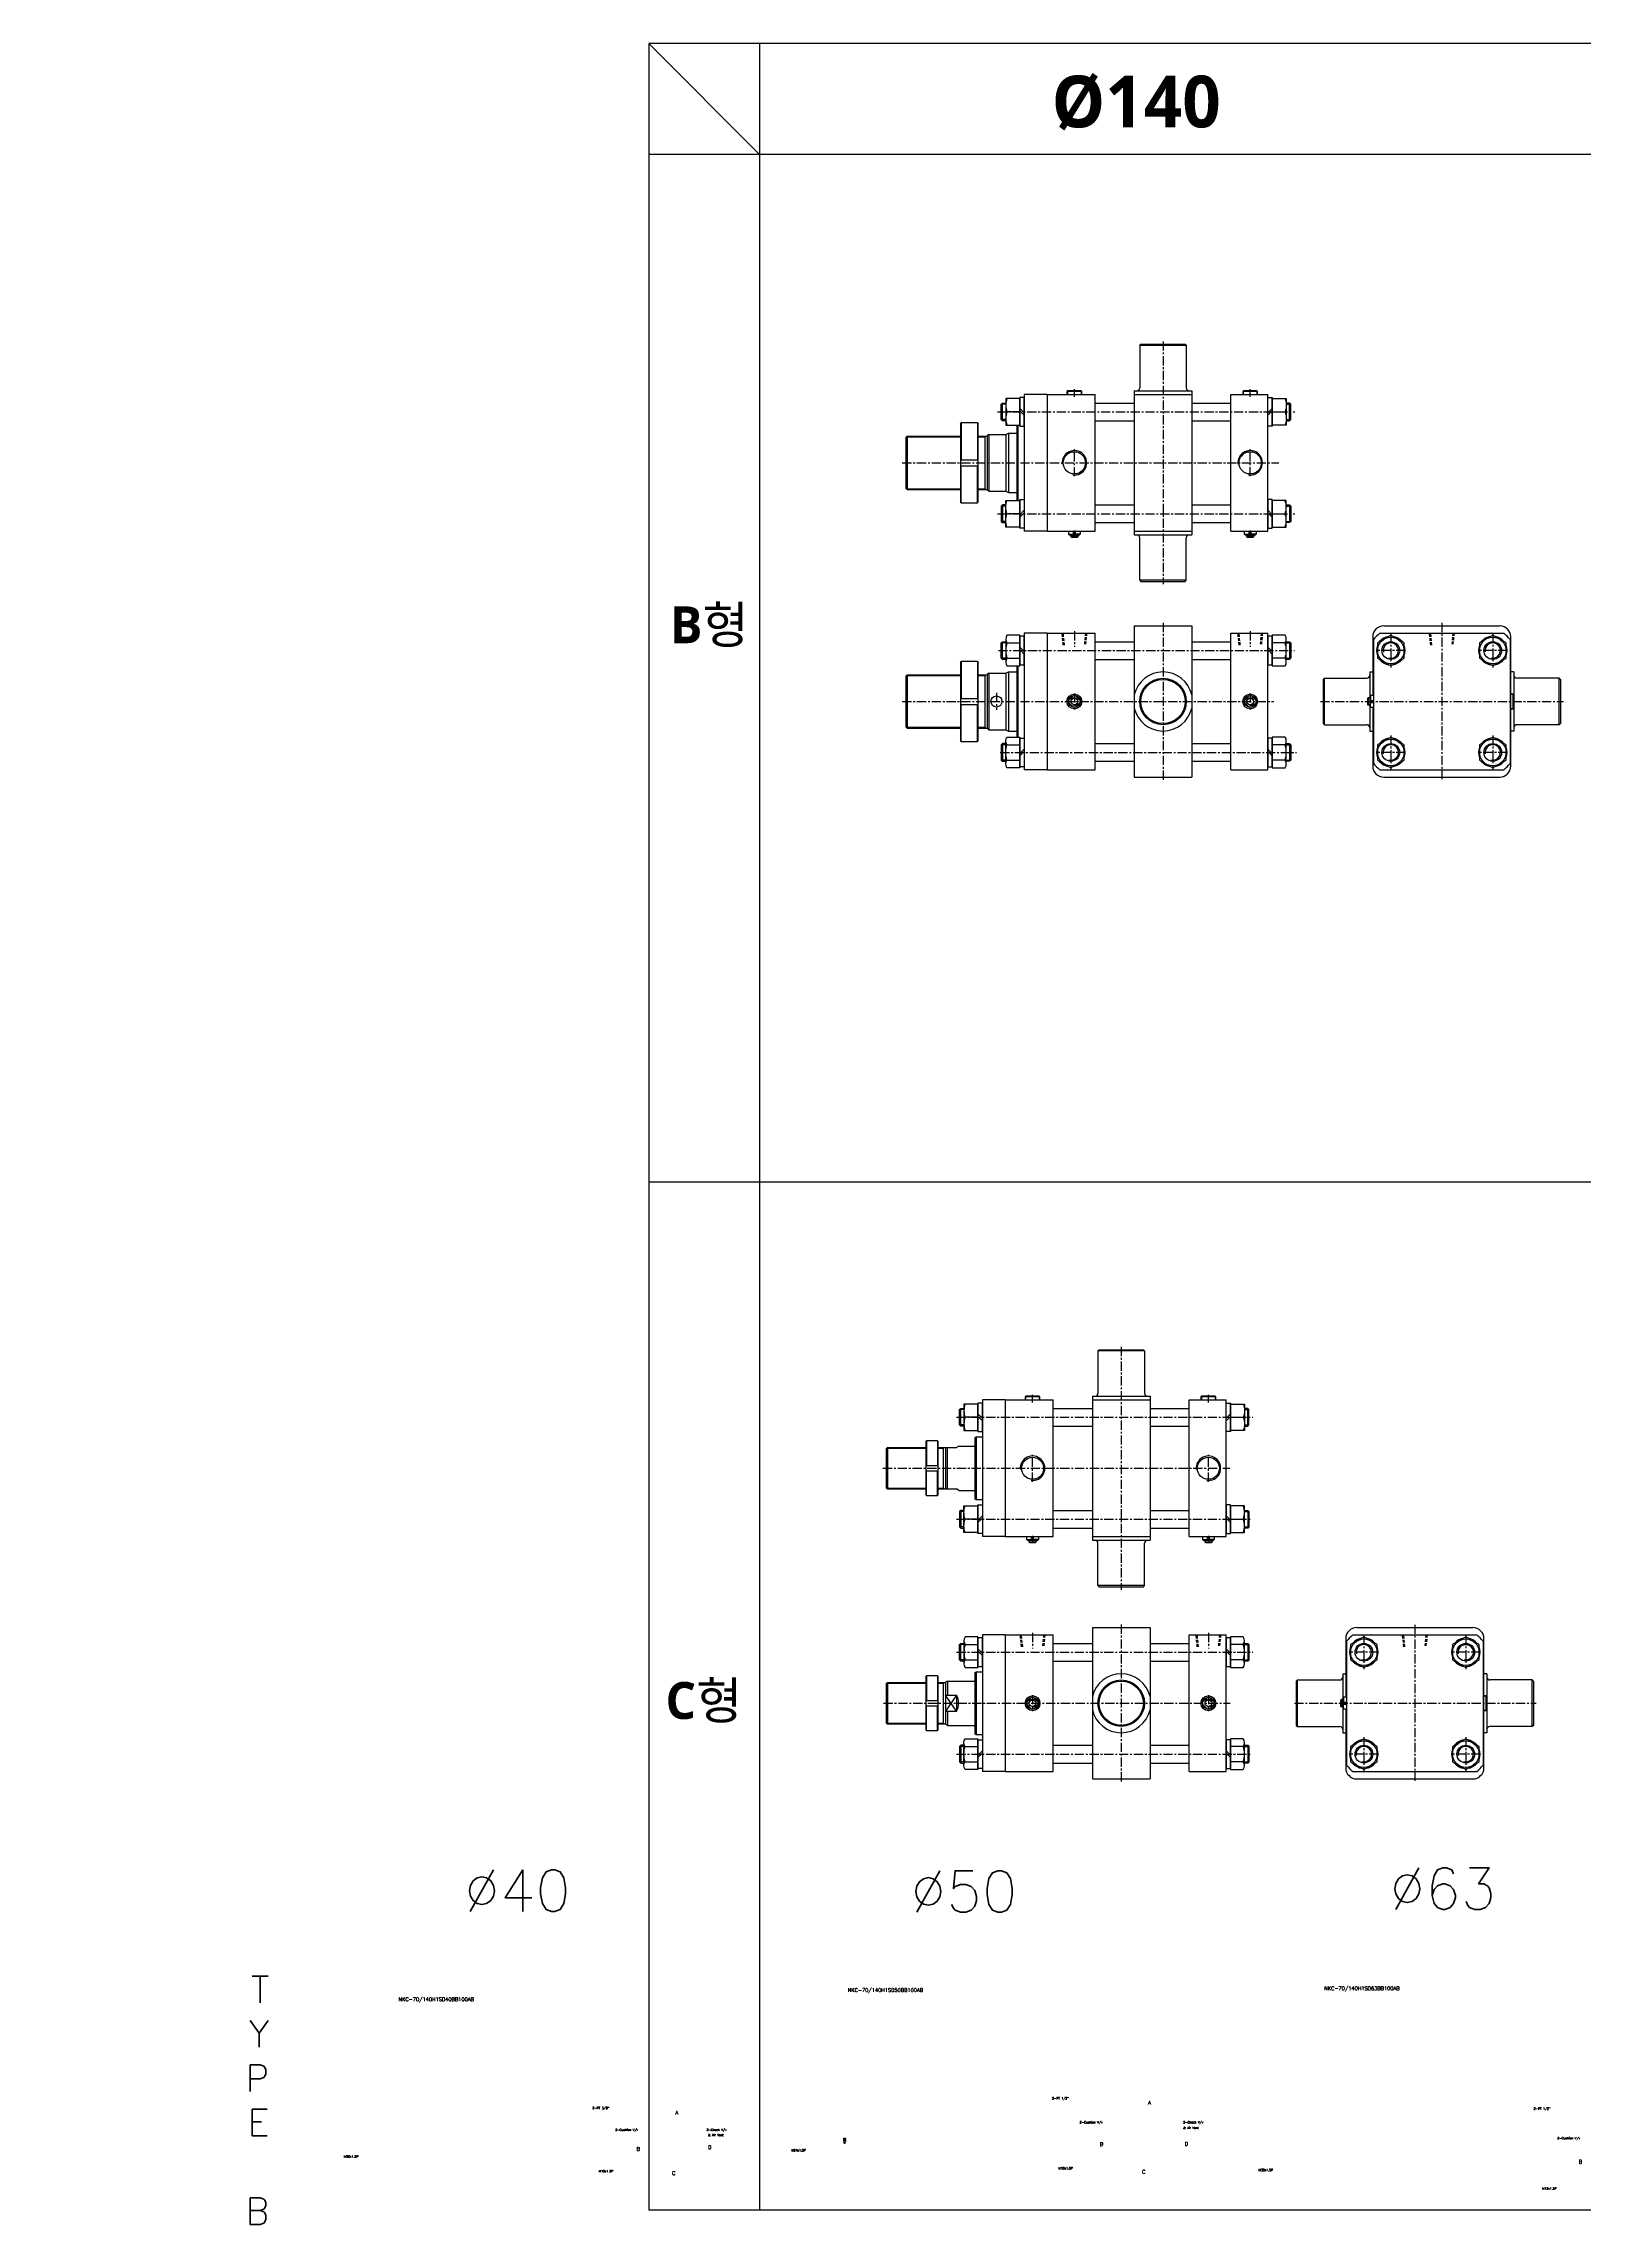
# Model space of a CAD drawing. Extents: x -819 to 29893, y -8942 to 9886.
# Drawn here: x -819 to 1267, y -19 to 2934 of the extents above; entities that cross this region are included whole.
import ezdxf

# ---------------------------------------------------------------- set-up
doc = ezdxf.new("R2010")
doc.units = 0
doc.header["$LTSCALE"] = 10
doc.header["$MEASUREMENT"] = 0
for name, pattern in [('CENTER', [2, 1.25, -0.25, 0.25, -0.25]), ('CENTERX2', [4, 2.5, -0.5, 0.5, -0.5]), ('HIDDEN', [0.375, 0.25, -0.125])]:
    doc.linetypes.add(name, pattern=pattern)
doc.layers.get('0').update_dxf_attribs({"linetype": 'CONTINUOUS'})
doc.layers.get('DEFPOINTS').update_dxf_attribs({"linetype": 'CONTINUOUS'})
for name, color, linetype in [('CEN', 1, 'CENTERX2'), ('CENTER', 1, 'CENTER'), ('ML', 7, 'CONTINUOUS'), ('THIN', 3, 'CONTINUOUS')]:
    doc.layers.add(name, color=color, linetype=linetype)
doc.styles.add('GHS', font='romans', dxfattribs={"bigfont": 'ghs'})
doc.styles.add('문자', font='romans.shx')

msp = doc.modelspace()

# ---------------------------------------------------------------- linework, layer by layer
for p, q in [((8634.1, 2934), (0, 2934)), ((0, 2934), (0, 0)), ((150, 2784), (0, 2934)), ((150, 2934), (150, 0)), ((8634.1, 2784), (0, 2784)), ((8634.1, 1392), (0, 1392)), ((8634.1, 0), (0, 0))]:
    msp.add_line(p, q)
at = {"layer": 'CEN', "color": 1, "linetype": 'CENTER'}
for p, q in [((696.1, 2530.8), (696.1, 2201.8)), ((696.1, 2149.6), (696.1, 1936.6)), ((470.6, 2054.6), (470.6, 2031.6)), ((639.5, 1169.2), (639.5, 840.2)), ((639.5, 793), (639.5, 580))]:
    msp.add_line(p, q, dxfattribs=at)
at = {"layer": 'CENTER'}
for p, q in [((1004.5, 2135), (1004.5, 2089.1)), ((1142.5, 2135), (1142.5, 2089.1)), ((1024.4, 2112.1), (984.6, 2112.1)), ((1162.4, 2112.1), (1122.6, 2112.1)), ((1004.5, 1997), (1004.5, 1951.1)), ((1142.5, 1997), (1142.5, 1951.1)), ((1024.4, 1974.1), (984.6, 1974.1)), ((1162.4, 1974.1), (1122.6, 1974.1)), ((968, 778.5), (968, 732.6)), ((1106, 778.5), (1106, 732.6)), ((987.9, 755.5), (948.1, 755.5)), ((1125.9, 755.5), (1086.1, 755.5)), ((968, 640.5), (968, 594.6)), ((1106, 640.5), (1106, 594.6)), ((987.9, 617.5), (948.1, 617.5)), ((1125.9, 617.5), (1086.1, 617.5))]:
    msp.add_line(p, q, dxfattribs=at)
at = {"layer": 'DEFPOINTS', "color": 0, "linetype": 'ByBlock'}
for p in [(498.1, 2003.1), (976, 2003.1), (1171, 2003.1), (939.5, 646.5), (1134.5, 646.5)]:
    msp.add_point(p, dxfattribs=at)
at = {"layer": 'ML'}
for p, q in [((664.6, 2525.3), (666.1, 2526.8)), ((727.6, 2525.3), (664.6, 2525.3)), ((664.6, 2525.3), (664.6, 2467.8)), ((666.1, 2526.8), (726.1, 2526.8)), ((726.1, 2526.8), (727.6, 2525.3)), ((727.6, 2525.3), (727.6, 2467.8)), ((508.1, 2458.8), (508.1, 2273.8)), ((539.1, 2458.8), (508.1, 2458.8)), ((539.1, 2458.8), (539.1, 2273.8)), ((539.1, 2458.8), (604.1, 2458.8)), ((567.1, 2463.8), (566.1, 2462.8)), ((586.1, 2462.8), (566.1, 2462.8)), ((566.1, 2462.8), (566.1, 2458.8)), ((585.1, 2463.8), (567.1, 2463.8)), ((585.1, 2463.8), (586.1, 2462.8)), ((586.1, 2458.8), (586.1, 2462.8)), ((604.1, 2273.8), (604.1, 2458.8)), ((657.1, 2463.8), (657.1, 2268.8)), ((657.1, 2463.8), (735.1, 2463.8)), ((657.1, 2458.8), (735.1, 2458.8)), ((735.1, 2463.8), (735.1, 2268.8)), ((788.1, 2273.8), (788.1, 2458.8)), ((788.1, 2458.8), (838.1, 2458.8)), ((805.1, 2463.8), (804.1, 2462.8)), ((824.1, 2462.8), (804.1, 2462.8)), ((804.1, 2462.8), (804.1, 2458.8)), ((823.1, 2463.8), (805.1, 2463.8)), ((823.1, 2463.8), (824.1, 2462.8)), ((824.1, 2458.8), (824.1, 2462.8)), ((838.1, 2273.8), (838.1, 2458.8)), ((478.8, 2423.3), (478.8, 2447.3)), ((483.2, 2450.9), (483.2, 2419.7)), ((502.2, 2435.3), (484.8, 2435.3)), ((502.2, 2440), (508.1, 2434.1)), ((502.2, 2436.6), (508.1, 2430.7)), ((844, 2440), (838.1, 2434.1)), ((844, 2436.6), (838.1, 2430.7)), ((844, 2435.3), (861.4, 2435.3)), ((863, 2450.9), (863, 2419.7)), ((867.3, 2423.3), (867.3, 2447.3)), ((348.1, 2400.8), (349.6, 2402.3)), ((348.1, 2400.8), (348.1, 2331.8)), ((349.6, 2402.3), (349.6, 2330.3)), ((349.6, 2402.3), (421.8, 2402.3)), ((421.8, 2419.3), (422.8, 2420.3)), ((421.8, 2419.3), (421.8, 2313.3)), ((444.8, 2420.3), (422.8, 2420.3)), ((422.8, 2420.3), (422.8, 2370.3)), ((444.8, 2420.3), (444.8, 2370.3)), ((444.8, 2420.3), (445.8, 2419.3)), ((445.8, 2313.3), (445.8, 2419.3)), ((445.8, 2402.3), (458.1, 2402.3)), ((455.1, 2402.3), (455.1, 2330.3)), ((460.1, 2404.8), (458.1, 2402.8)), ((458.1, 2402.8), (458.1, 2329.8)), ((460.1, 2404.8), (483.1, 2404.8)), ((460.1, 2404.8), (460.1, 2327.8)), ((483.1, 2404.8), (487.1, 2406.3)), ((483.1, 2404.8), (483.1, 2327.8)), ((487.1, 2406.3), (487.1, 2326.3)), ((487.1, 2406.3), (498.1, 2406.3)), ((498.1, 2417.3), (498.1, 2315.3)), ((499.6, 2417.3), (499.6, 2315.3)), ((421.8, 2370.3), (445.8, 2370.3)), ((421.8, 2362.3), (445.8, 2362.3)), ((422.8, 2312.3), (422.8, 2362.3)), ((444.8, 2312.3), (444.8, 2362.3)), ((348.1, 2331.8), (349.6, 2330.3)), ((349.6, 2330.3), (421.8, 2330.3)), ((422.8, 2312.3), (421.8, 2313.3)), ((422.8, 2312.3), (444.8, 2312.3)), ((444.8, 2312.3), (445.8, 2313.3)), ((445.8, 2330.3), (458.1, 2330.3)), ((460.1, 2327.8), (458.1, 2329.8)), ((460.1, 2327.8), (483.1, 2327.8)), ((478.8, 2309.3), (478.8, 2285.3)), ((483.1, 2327.8), (487.1, 2326.3)), ((483.2, 2281.7), (483.2, 2312.9)), ((487.1, 2326.3), (498.1, 2326.3)), ((863, 2281.7), (863, 2312.9)), ((867.3, 2309.3), (867.3, 2285.3)), ((502.2, 2297.3), (484.8, 2297.3)), ((502.2, 2296.1), (508.1, 2302)), ((502.2, 2292.7), (508.1, 2298.6)), ((844, 2296.1), (838.1, 2302)), ((844, 2292.7), (838.1, 2298.6)), ((844, 2297.3), (861.4, 2297.3)), ((539.1, 2273.8), (508.1, 2273.8)), ((539.1, 2273.8), (604.1, 2273.8)), ((568.1, 2273.8), (568.1, 2269.8)), ((568.1, 2269.8), (574.8, 2269.8)), ((569.1, 2268.8), (568.1, 2269.8)), ((569.1, 2268.8), (583.1, 2268.8)), ((571.1, 2268.8), (571.1, 2266.8)), ((571.1, 2266.8), (581.1, 2266.8)), ((572.1, 2265.8), (571.1, 2266.8)), ((572.1, 2265.8), (580.1, 2265.8)), ((574.8, 2268.8), (574.8, 2273.8)), ((577.4, 2268.8), (577.4, 2273.8)), ((584.1, 2269.8), (577.4, 2269.8)), ((580.1, 2265.8), (581.1, 2266.8)), ((581.1, 2268.8), (581.1, 2266.8)), ((583.1, 2268.8), (584.1, 2269.8)), ((584.1, 2273.8), (584.1, 2269.8)), ((657.1, 2273.8), (735.1, 2273.8)), ((657.1, 2268.8), (735.1, 2268.8)), ((664.6, 2207.3), (664.6, 2264.8)), ((727.6, 2207.3), (727.6, 2264.8)), ((788.1, 2273.8), (838.1, 2273.8)), ((806.1, 2273.8), (806.1, 2269.8)), ((806.1, 2269.8), (812.8, 2269.8)), ((807.1, 2268.8), (806.1, 2269.8)), ((807.1, 2268.8), (821.1, 2268.8)), ((809.1, 2268.8), (809.1, 2266.8)), ((809.1, 2266.8), (819.1, 2266.8)), ((810.1, 2265.8), (809.1, 2266.8)), ((810.1, 2265.8), (818.1, 2265.8)), ((812.8, 2268.8), (812.8, 2273.8)), ((815.4, 2268.8), (815.4, 2273.8)), ((822.1, 2269.8), (815.4, 2269.8)), ((818.1, 2265.8), (819.1, 2266.8)), ((819.1, 2268.8), (819.1, 2266.8)), ((821.1, 2268.8), (822.1, 2269.8)), ((822.1, 2273.8), (822.1, 2269.8)), ((727.6, 2207.3), (664.6, 2207.3)), ((664.6, 2207.3), (666.1, 2205.8)), ((666.1, 2205.8), (726.1, 2205.8)), ((726.1, 2205.8), (727.6, 2207.3)), ((483.2, 2127.7), (483.2, 2096.5)), ((539.1, 2135.6), (508.1, 2135.6)), ((508.1, 2135.6), (508.1, 1950.6)), ((539.1, 2135.6), (539.1, 1950.6)), ((539.1, 2135.6), (604.1, 2135.6)), ((604.1, 1950.6), (604.1, 2135.6)), ((657.1, 2145.6), (657.1, 1940.6)), ((657.1, 2145.6), (735.1, 2145.6)), ((735.1, 2145.6), (735.1, 1940.6)), ((788.1, 1950.6), (788.1, 2135.6)), ((788.1, 2135.6), (838.1, 2135.6)), ((838.1, 1950.6), (838.1, 2135.6)), ((863, 2096.5), (863, 2127.7)), ((980, 2130.6), (980, 2051.1)), ((981, 2127.1), (981, 2003.1)), ((989.4, 2135.6), (1157.6, 2135.6)), ((995, 2145.6), (1152, 2145.6)), ((1166, 2127.1), (1166, 2003.1)), ((1167, 1955.6), (1167, 2130.6)), ((421.8, 2096.1), (422.8, 2097.1)), ((422.8, 2097.1), (422.8, 2047.1)), ((444.8, 2097.1), (422.8, 2097.1)), ((444.8, 2097.1), (444.8, 2047.1)), ((444.8, 2097.1), (445.8, 2096.1)), ((478.8, 2100.1), (478.8, 2124.1)), ((484.8, 2122.5), (502.2, 2122.5)), ((484.8, 2101.7), (502.2, 2101.7)), ((502.2, 2116.7), (508.1, 2110.8)), ((502.2, 2113.3), (508.1, 2107.4)), ((844, 2110.8), (838.1, 2116.7)), ((844, 2107.4), (838.1, 2113.3)), ((861.4, 2122.5), (844, 2122.5)), ((861.4, 2101.7), (844, 2101.7)), ((867.3, 2124.1), (867.3, 2100.1)), ((348.1, 2077.6), (349.6, 2079.1)), ((348.1, 2077.6), (348.1, 2008.6)), ((349.6, 2079.1), (421.8, 2079.1)), ((349.6, 2079.1), (349.6, 2007.1)), ((421.8, 2096.1), (421.8, 1990.1)), ((445.8, 1990.1), (445.8, 2096.1)), ((445.8, 2079.1), (458.1, 2079.1)), ((455.1, 2079.1), (455.1, 2007.1)), ((460.1, 2081.6), (458.1, 2079.6)), ((458.1, 2079.6), (458.1, 2006.6)), ((460.1, 2081.6), (460.1, 2004.6)), ((460.1, 2081.6), (483.1, 2081.6)), ((483.1, 2081.6), (487.1, 2083.1)), ((483.1, 2081.6), (483.1, 2004.6)), ((487.1, 2083.1), (487.1, 2003.1)), ((487.1, 2083.1), (498.1, 2083.1)), ((498.1, 2091.3), (498.1, 1994.9)), ((499.6, 2091.3), (499.6, 1994.9)), ((914.5, 2074.6), (913, 2073.1)), ((913, 2073.1), (913, 2013.1)), ((914.5, 2074.6), (972, 2074.6)), ((914.5, 2011.6), (914.5, 2074.6)), ((976, 2083.1), (979.5, 2083.1)), ((976, 2083.1), (976, 2050.1)), ((1171, 2083.1), (1167.5, 2083.1)), ((1171, 2083.1), (1171, 2003.1)), ((1232.5, 2074.6), (1175, 2074.6)), ((1232.5, 2011.6), (1232.5, 2074.6)), ((1232.5, 2074.6), (1234, 2073.1)), ((1234, 2073.1), (1234, 2013.1)), ((421.8, 2047.1), (445.8, 2047.1)), ((421.8, 2039.1), (445.8, 2039.1)), ((422.8, 1989.1), (422.8, 2039.1)), ((444.8, 1989.1), (444.8, 2039.1)), ((574.8, 2051), (568.2, 2044.4)), ((568.2, 2041.8), (574.8, 2035.2)), ((577.4, 2051), (584, 2044.4)), ((584, 2041.8), (577.4, 2035.2)), ((812.8, 2051), (806.2, 2044.4)), ((806.2, 2041.8), (812.8, 2035.2)), ((815.4, 2051), (822, 2044.4)), ((822, 2041.8), (815.4, 2035.2)), ((973, 2047.1), (974, 2048.1)), ((973, 2047.1), (973, 2039.1)), ((973, 2039.1), (974, 2038.1)), ((974, 2048.1), (974, 2038.1)), ((976, 2048.1), (974, 2048.1)), ((976, 2038.1), (974, 2038.1)), ((976, 2050.1), (977, 2051.1)), ((976, 2050.1), (976, 2036.1)), ((976, 2044.4), (981, 2044.4)), ((976, 2041.8), (981, 2041.8)), ((981, 2051.1), (977, 2051.1)), ((977, 2051.1), (977, 2044.4)), ((977, 2035.1), (977, 2041.8)), ((981, 2051.1), (981, 2035.1)), ((1170, 2053.1), (1166, 2053.1)), ((1171, 2052.1), (1170, 2053.1)), ((1170, 2033.1), (1170, 2053.1)), ((1171, 2034.1), (1171, 2052.1)), ((348.1, 2008.6), (349.6, 2007.1)), ((913, 2013.1), (914.5, 2011.6)), ((914.5, 2011.6), (972, 2011.6)), ((976, 2036.1), (977, 2035.1)), ((976, 2036.1), (976, 2003.1)), ((981, 2035.1), (977, 2035.1)), ((980, 2035.1), (980, 1955.6)), ((1166, 2033.1), (1170, 2033.1)), ((1171, 2034.1), (1170, 2033.1)), ((1232.5, 2011.6), (1175, 2011.6)), ((1234, 2013.1), (1232.5, 2011.6)), ((349.6, 2007.1), (421.8, 2007.1)), ((422.8, 1989.1), (421.8, 1990.1)), ((422.8, 1989.1), (444.8, 1989.1)), ((444.8, 1989.1), (445.8, 1990.1)), ((445.8, 2007.1), (458.1, 2007.1)), ((460.1, 2004.6), (458.1, 2006.6)), ((460.1, 2004.6), (483.1, 2004.6)), ((478.8, 1986.1), (478.8, 1962.1)), ((483.1, 2004.6), (487.1, 2003.1)), ((483.2, 1958.5), (483.2, 1989.7)), ((484.8, 1984.5), (502.2, 1984.5)), ((487.1, 2003.1), (498.1, 2003.1)), ((861.4, 1984.5), (844, 1984.5)), ((863, 1958.5), (863, 1989.7)), ((867.3, 1986.1), (867.3, 1962.1)), ((976, 2003.1), (979.5, 2003.1)), ((1171, 2003.1), (1167.5, 2003.1)), ((484.8, 1963.7), (502.2, 1963.7)), ((502.2, 1972.8), (508.1, 1978.7)), ((502.2, 1969.4), (508.1, 1975.3)), ((539.1, 1950.6), (508.1, 1950.6)), ((539.1, 1950.6), (604.1, 1950.6)), ((788.1, 1950.6), (838.1, 1950.6)), ((844, 1972.8), (838.1, 1978.7)), ((844, 1969.4), (838.1, 1975.3)), ((861.4, 1963.7), (844, 1963.7)), ((657.1, 1940.6), (735.1, 1940.6)), ((995, 1940.6), (1152, 1940.6)), ((608, 1163.7), (609.5, 1165.2)), ((671, 1163.7), (608, 1163.7)), ((608, 1163.7), (608, 1106.2)), ((609.5, 1165.2), (669.5, 1165.2)), ((669.5, 1165.2), (671, 1163.7)), ((671, 1163.7), (671, 1106.2)), ((451.5, 1097.2), (451.5, 912.2)), ((482.5, 1097.2), (451.5, 1097.2)), ((482.5, 1097.2), (482.5, 912.2)), ((482.5, 1097.2), (547.5, 1097.2)), ((510.5, 1102.2), (509.5, 1101.2)), ((529.5, 1101.2), (509.5, 1101.2)), ((509.5, 1101.2), (509.5, 1097.2)), ((528.5, 1102.2), (510.5, 1102.2)), ((528.5, 1102.2), (529.5, 1101.2)), ((529.5, 1097.2), (529.5, 1101.2)), ((547.5, 912.2), (547.5, 1097.2)), ((600.5, 1102.2), (600.5, 907.2)), ((600.5, 1102.2), (678.5, 1102.2)), ((600.5, 1097.2), (678.5, 1097.2)), ((678.5, 1102.2), (678.5, 907.2)), ((731.5, 912.2), (731.5, 1097.2)), ((731.5, 1097.2), (781.5, 1097.2)), ((748.5, 1102.2), (747.5, 1101.2)), ((767.5, 1101.2), (747.5, 1101.2)), ((747.5, 1101.2), (747.5, 1097.2)), ((766.5, 1102.2), (748.5, 1102.2)), ((766.5, 1102.2), (767.5, 1101.2)), ((767.5, 1097.2), (767.5, 1101.2)), ((781.5, 912.2), (781.5, 1097.2)), ((422.2, 1061.7), (422.2, 1085.7)), ((426.6, 1089.3), (426.6, 1058.1)), ((445.6, 1073.7), (428.2, 1073.7)), ((445.6, 1078.3), (451.5, 1072.4)), ((445.6, 1075), (451.5, 1069.1)), ((787.4, 1078.3), (781.5, 1072.4)), ((787.4, 1075), (781.5, 1069.1)), ((787.4, 1073.7), (804.7, 1073.7)), ((806.4, 1089.3), (806.4, 1058.1)), ((810.7, 1061.7), (810.7, 1085.7)), ((374.8, 1040.7), (375.8, 1041.7)), ((374.8, 1040.7), (374.8, 968.7)), ((375.8, 1041.7), (375.8, 1008.2)), ((390.8, 1041.7), (375.8, 1041.7)), ((390.8, 1041.7), (390.8, 1008.2)), ((390.8, 1041.7), (391.8, 1040.7)), ((391.8, 968.7), (391.8, 1040.7)), ((419.5, 1034.7), (416.5, 1032.7)), ((441.5, 1045.7), (443, 1047.2)), ((441.5, 1045.7), (441.5, 963.7)), ((443, 1047.2), (443, 962.2)), ((321.5, 1031.2), (323, 1032.7)), ((321.5, 1031.2), (321.5, 978.2)), ((323, 1032.7), (323, 976.7)), ((374.8, 1008.2), (391.8, 1008.2)), ((398.5, 1032.7), (398.5, 976.7)), ((401.5, 1032.7), (401.5, 976.7)), ((404.5, 976.7), (404.5, 1032.7)), ((321.5, 978.2), (323, 976.7)), ((374.8, 1001.2), (391.8, 1001.2)), ((375.8, 967.7), (375.8, 1001.2)), ((390.8, 967.7), (390.8, 1001.2)), ((419.5, 974.7), (416.5, 976.7)), ((374.8, 968.7), (375.8, 967.7)), ((375.8, 967.7), (390.8, 967.7)), ((390.8, 967.7), (391.8, 968.7)), ((422.2, 947.7), (422.2, 923.7)), ((426.6, 920.1), (426.6, 951.3)), ((441.5, 963.7), (443, 962.2)), ((806.4, 920.1), (806.4, 951.3)), ((810.7, 947.7), (810.7, 923.7)), ((445.6, 935.7), (428.2, 935.7)), ((445.6, 934.4), (451.5, 940.3)), ((445.6, 931.1), (451.5, 937)), ((787.4, 934.4), (781.5, 940.3)), ((787.4, 931.1), (781.5, 937)), ((787.4, 935.7), (804.7, 935.7)), ((482.5, 912.2), (451.5, 912.2)), ((482.5, 912.2), (547.5, 912.2)), ((511.5, 912.2), (511.5, 908.2)), ((511.5, 908.2), (518.2, 908.2)), ((512.5, 907.2), (511.5, 908.2)), ((512.5, 907.2), (526.5, 907.2)), ((514.5, 907.2), (514.5, 905.2)), ((514.5, 905.2), (524.5, 905.2)), ((515.5, 904.2), (514.5, 905.2)), ((515.5, 904.2), (523.5, 904.2)), ((518.2, 907.2), (518.2, 912.2)), ((520.8, 907.2), (520.8, 912.2)), ((527.5, 908.2), (520.8, 908.2)), ((523.5, 904.2), (524.5, 905.2)), ((524.5, 907.2), (524.5, 905.2)), ((526.5, 907.2), (527.5, 908.2)), ((527.5, 912.2), (527.5, 908.2)), ((600.5, 912.2), (678.5, 912.2)), ((600.5, 907.2), (678.5, 907.2)), ((608, 845.7), (608, 903.2)), ((671, 845.7), (671, 903.2)), ((731.5, 912.2), (781.5, 912.2)), ((749.5, 912.2), (749.5, 908.2)), ((749.5, 908.2), (756.2, 908.2)), ((750.5, 907.2), (749.5, 908.2)), ((750.5, 907.2), (764.5, 907.2)), ((752.5, 907.2), (752.5, 905.2)), ((752.5, 905.2), (762.5, 905.2)), ((753.5, 904.2), (752.5, 905.2)), ((753.5, 904.2), (761.5, 904.2)), ((756.2, 907.2), (756.2, 912.2)), ((758.8, 907.2), (758.8, 912.2)), ((765.5, 908.2), (758.8, 908.2)), ((761.5, 904.2), (762.5, 905.2)), ((762.5, 907.2), (762.5, 905.2)), ((764.5, 907.2), (765.5, 908.2)), ((765.5, 912.2), (765.5, 908.2)), ((671, 845.7), (608, 845.7)), ((608, 845.7), (609.5, 844.2)), ((609.5, 844.2), (669.5, 844.2)), ((669.5, 844.2), (671, 845.7)), ((426.6, 771.1), (426.6, 740)), ((482.5, 779), (451.5, 779)), ((451.5, 779), (451.5, 594)), ((482.5, 779), (482.5, 594)), ((482.5, 779), (547.5, 779)), ((547.5, 594), (547.5, 779)), ((600.5, 789), (600.5, 584)), ((600.5, 789), (678.5, 789)), ((678.5, 789), (678.5, 584)), ((731.5, 594), (731.5, 779)), ((731.5, 779), (781.5, 779)), ((781.5, 594), (781.5, 779)), ((806.4, 740), (806.4, 771.1)), ((943.5, 774), (943.5, 694.5)), ((944.5, 770.6), (944.5, 602.5)), ((952.9, 779), (1121, 779)), ((958.5, 789), (1115.5, 789)), ((1129.5, 770.6), (1129.5, 602.5)), ((1130.5, 599), (1130.5, 774)), ((422.2, 743.5), (422.2, 767.5)), ((428.2, 765.9), (445.6, 765.9)), ((428.2, 745.2), (445.6, 745.2)), ((445.6, 760.2), (451.5, 754.3)), ((445.6, 756.8), (451.5, 750.9)), ((787.4, 754.3), (781.5, 760.2)), ((787.4, 750.9), (781.5, 756.8)), ((804.7, 765.9), (787.4, 765.9)), ((804.7, 745.2), (787.4, 745.2)), ((810.7, 767.5), (810.7, 743.5)), ((321.5, 713), (323, 714.5)), ((321.5, 713), (321.5, 660)), ((323, 714.5), (323, 658.5)), ((374.8, 722.5), (375.8, 723.5)), ((374.8, 722.5), (374.8, 650.5)), ((390.8, 723.5), (375.8, 723.5)), ((375.8, 723.5), (375.8, 690)), ((390.8, 723.5), (391.8, 722.5)), ((390.8, 723.5), (390.8, 690)), ((391.8, 650.5), (391.8, 722.5)), ((398.5, 714.5), (398.5, 658.5)), ((404.5, 716.5), (401.5, 714.8)), ((401.5, 714.8), (401.5, 658.3)), ((404.5, 716.5), (404.5, 697.3)), ((441.5, 727.5), (443, 729)), ((441.5, 727.5), (441.5, 645.5)), ((443, 729), (443, 644)), ((878, 718), (876.5, 716.5)), ((876.5, 716.5), (876.5, 656.5)), ((878, 718), (935.5, 718)), ((878, 655), (878, 718)), ((939.5, 726.5), (943, 726.5)), ((939.5, 726.5), (939.5, 693.5)), ((1134.5, 726.5), (1131, 726.5)), ((1134.5, 726.5), (1134.5, 646.5)), ((1196, 718), (1138.5, 718)), ((1196, 655), (1196, 718)), ((1196, 718), (1197.5, 716.5)), ((1197.5, 716.5), (1197.5, 656.5)), ((374.8, 690), (391.8, 690)), ((374.8, 683), (391.8, 683)), ((375.8, 649.5), (375.8, 683)), ((390.8, 649.5), (390.8, 683)), ((401.5, 697.3), (416.5, 697.3)), ((416.5, 697.3), (416.5, 675.8)), ((518.2, 694.4), (511.6, 687.8)), ((511.6, 685.2), (518.2, 678.6)), ((520.8, 694.4), (527.3, 687.8)), ((527.3, 685.2), (520.8, 678.6)), ((756.2, 694.4), (749.6, 687.8)), ((749.6, 685.2), (756.2, 678.6)), ((758.8, 694.4), (765.3, 687.8)), ((765.3, 685.2), (758.8, 678.6)), ((936.5, 690.5), (937.5, 691.5)), ((936.5, 690.5), (936.5, 682.5)), ((936.5, 682.5), (937.5, 681.5)), ((937.5, 691.5), (937.5, 681.5)), ((939.5, 691.5), (937.5, 691.5)), ((939.5, 681.5), (937.5, 681.5)), ((939.5, 693.5), (940.5, 694.5)), ((939.5, 693.5), (939.5, 679.5)), ((939.5, 687.8), (944.5, 687.8)), ((939.5, 685.2), (944.5, 685.2)), ((939.5, 679.5), (940.5, 678.5)), ((939.5, 679.5), (939.5, 646.5)), ((944.5, 694.5), (940.5, 694.5)), ((940.5, 694.5), (940.5, 687.8)), ((940.5, 678.5), (940.5, 685.2)), ((944.5, 694.5), (944.5, 678.5)), ((1133.5, 696.5), (1129.5, 696.5)), ((1134.5, 695.5), (1133.5, 696.5)), ((1133.5, 676.5), (1133.5, 696.5)), ((1134.5, 677.5), (1134.5, 695.5)), ((321.5, 660), (323, 658.5)), ((374.8, 650.5), (375.8, 649.5)), ((390.8, 649.5), (391.8, 650.5)), ((401.5, 675.8), (416.5, 675.8)), ((404.5, 656.5), (401.5, 658.3)), ((404.5, 675.8), (404.5, 656.5)), ((876.5, 656.5), (878, 655)), ((878, 655), (935.5, 655)), ((944.5, 678.5), (940.5, 678.5)), ((943.5, 678.5), (943.5, 599)), ((1129.5, 676.5), (1133.5, 676.5)), ((1134.5, 677.5), (1133.5, 676.5)), ((1196, 655), (1138.5, 655)), ((1197.5, 656.5), (1196, 655)), ((375.8, 649.5), (390.8, 649.5)), ((422.2, 629.5), (422.2, 605.5)), ((426.6, 602), (426.6, 633.1)), ((428.2, 627.9), (445.6, 627.9)), ((441.5, 645.5), (443, 644)), ((445.6, 616.3), (451.5, 622.2)), ((787.4, 616.3), (781.5, 622.2)), ((804.7, 627.9), (787.4, 627.9)), ((806.4, 602), (806.4, 633.1)), ((810.7, 629.5), (810.7, 605.5)), ((939.5, 646.5), (943, 646.5)), ((1134.5, 646.5), (1131, 646.5)), ((428.2, 607.2), (445.6, 607.2)), ((445.6, 612.9), (451.5, 618.8)), ((482.5, 594), (451.5, 594)), ((482.5, 594), (547.5, 594)), ((731.5, 594), (781.5, 594)), ((787.4, 612.9), (781.5, 618.8)), ((804.7, 607.2), (787.4, 607.2)), ((952.9, 594), (1121, 594)), ((600.5, 584), (678.5, 584)), ((958.5, 584), (1115.5, 584))]:
    msp.add_line(p, q, dxfattribs=at)
at = {"layer": 'ML', "color": 2}
for p, q in [((566.6, 2463.3), (566.6, 2458.8)), ((585.6, 2458.8), (585.6, 2463.3)), ((804.6, 2463.3), (804.6, 2458.8)), ((823.6, 2458.8), (823.6, 2463.3)), ((348.6, 2401.3), (421.8, 2401.3)), ((445.8, 2401.3), (455.1, 2401.3)), ((455.1, 2401.3), (456.8, 2402.3)), ((348.6, 2331.3), (421.8, 2331.3)), ((445.8, 2331.3), (455.1, 2331.3)), ((455.1, 2331.3), (456.8, 2330.3)), ((571.6, 2268.8), (571.6, 2266.3)), ((580.6, 2268.8), (580.6, 2266.3)), ((809.6, 2268.8), (809.6, 2266.3)), ((818.6, 2268.8), (818.6, 2266.3)), ((348.6, 2078.1), (421.8, 2078.1)), ((445.8, 2078.1), (455.1, 2078.1)), ((455.1, 2078.1), (456.8, 2079.1)), ((976, 2047.6), (973.5, 2047.6)), ((976, 2038.6), (973.5, 2038.6)), ((1170.5, 2052.6), (1166, 2052.6)), ((1166, 2033.6), (1170.5, 2033.6)), ((348.6, 2008.1), (421.8, 2008.1)), ((445.8, 2008.1), (455.1, 2008.1)), ((455.1, 2008.1), (456.8, 2007.1)), ((510, 1101.7), (510, 1097.2)), ((529, 1097.2), (529, 1101.7)), ((748, 1101.7), (748, 1097.2)), ((767, 1097.2), (767, 1101.7)), ((398.5, 1031.7), (400.2, 1032.7)), ((398.5, 977.7), (400.2, 976.7)), ((515, 907.2), (515, 904.7)), ((524, 907.2), (524, 904.7)), ((753, 907.2), (753, 904.7)), ((762, 907.2), (762, 904.7)), ((398.5, 713.5), (400.2, 714.5)), ((416.5, 697.3), (401.5, 675.8)), ((416.5, 675.8), (401.5, 697.3)), ((939.5, 691), (937, 691)), ((939.5, 682), (937, 682)), ((1134, 696), (1129.5, 696)), ((398.5, 659.5), (400.2, 658.5)), ((1129.5, 677), (1134, 677))]:
    msp.add_line(p, q, dxfattribs=at)
at = {"layer": 'ML', "color": 1, "linetype": 'CENTER'}
for p, q in [((576.1, 2455.5), (576.1, 2466)), ((814.1, 2455.5), (814.1, 2466)), ((472.2, 2435.3), (874.7, 2435.3)), ((343, 2366.3), (853, 2366.3)), ((576.1, 2348.1), (576.1, 2384.6)), ((814.1, 2348.1), (814.1, 2384.6)), ((472.2, 2297.3), (874.4, 2297.3)), ((576.1, 2274.7), (576.1, 2265.1)), ((814.1, 2274.7), (814.1, 2265.1)), ((576.1, 2138.3), (576.1, 2117)), ((814.1, 2138.3), (814.1, 2117)), ((1073.5, 2149.6), (1073.5, 1938.1)), ((473.2, 2112.1), (874.2, 2112.1)), ((343, 2043.1), (846.2, 2043.1)), ((576.1, 2054.1), (576.1, 2032.1)), ((814.1, 2054.1), (814.1, 2032.1)), ((909.2, 2043.1), (1238.4, 2043.1)), ((475.6, 1974.1), (876.9, 1974.1)), ((519.5, 1093.9), (519.5, 1104.3)), ((757.5, 1093.9), (757.5, 1104.3)), ((416.6, 1073.7), (817.6, 1073.7)), ((317, 1004.7), (786.5, 1004.7)), ((519.5, 986.4), (519.5, 1022.9)), ((757.5, 986.4), (757.5, 1022.9)), ((416.6, 935.7), (816.5, 935.7)), ((519.5, 913), (519.5, 903.5)), ((757.5, 913), (757.5, 903.5)), ((519.5, 781.7), (519.5, 760.5)), ((757.5, 781.7), (757.5, 760.5)), ((1037, 792.8), (1037, 581.2)), ((416.6, 755.5), (817.6, 755.5)), ((317.8, 686.5), (786.8, 686.5)), ((519.5, 697.5), (519.5, 675.5)), ((757.5, 697.5), (757.5, 675.5)), ((873.9, 686.5), (1201.1, 686.5)), ((416.6, 617.5), (816.5, 617.5))]:
    msp.add_line(p, q, dxfattribs=at)
at = {"layer": 'ML', "color": 7, "linetype": 'Continuous'}
for p, q in [((604.1, 2447.3), (657.1, 2447.3)), ((604.1, 2423.3), (657.1, 2423.3)), ((735.1, 2447.3), (788.1, 2447.3)), ((735.1, 2423.3), (788.1, 2423.3)), ((604.1, 2309.3), (657.1, 2309.3)), ((735.1, 2309.3), (788.1, 2309.3)), ((604.1, 2285.3), (657.1, 2285.3)), ((735.1, 2285.3), (788.1, 2285.3)), ((604.1, 2124.1), (657.1, 2124.1)), ((604.1, 2100.1), (657.1, 2100.1)), ((735.1, 2124.1), (788.1, 2124.1)), ((735.1, 2100.1), (788.1, 2100.1)), ((604.1, 1986.1), (657.1, 1986.1)), ((735.1, 1986.1), (788.1, 1986.1)), ((981, 2003.1), (981, 1959)), ((1166, 2003.1), (1166, 1959)), ((604.1, 1962.1), (657.1, 1962.1)), ((735.1, 1962.1), (788.1, 1962.1)), ((989.4, 1950.6), (1157.6, 1950.6)), ((547.5, 1085.7), (600.5, 1085.7)), ((678.5, 1085.7), (731.5, 1085.7)), ((419.5, 1034.7), (441.5, 1034.7)), ((443, 1047.2), (451.5, 1047.2)), ((547.5, 1061.7), (600.5, 1061.7)), ((678.5, 1061.7), (731.5, 1061.7)), ((323, 1032.7), (374.8, 1032.7)), ((391.8, 1032.7), (401.5, 1032.7)), ((401.5, 1032.7), (416.5, 1032.7)), ((323, 976.7), (374.8, 976.7)), ((391.8, 976.7), (401.5, 976.7)), ((401.5, 976.7), (416.5, 976.7)), ((419.5, 974.7), (441.5, 974.7)), ((443, 962.2), (451.5, 962.2)), ((547.5, 947.7), (600.5, 947.7)), ((678.5, 947.7), (731.5, 947.7)), ((547.5, 923.7), (600.5, 923.7)), ((678.5, 923.7), (731.5, 923.7)), ((547.5, 767.5), (600.5, 767.5)), ((547.5, 743.5), (600.5, 743.5)), ((678.5, 767.5), (731.5, 767.5)), ((678.5, 743.5), (731.5, 743.5)), ((323, 714.5), (374.8, 714.5)), ((391.8, 714.5), (401.5, 714.5)), ((404.5, 716.5), (441.5, 716.5)), ((443, 729), (451.5, 729)), ((323, 658.5), (374.8, 658.5)), ((391.8, 658.5), (401.5, 658.5)), ((404.5, 656.5), (441.5, 656.5)), ((443, 644), (451.5, 644)), ((547.5, 629.5), (600.5, 629.5)), ((678.5, 629.5), (731.5, 629.5)), ((547.5, 605.5), (600.5, 605.5)), ((678.5, 605.5), (731.5, 605.5))]:
    msp.add_line(p, q, dxfattribs=at)
at = {"layer": 'ML', "color": 6, "linetype": 'HIDDEN', "ltscale": 1.5}
for p, q in [((561.1, 2119.6), (559.5, 2135.6)), ((562.7, 2119.6), (561.1, 2135.6)), ((591.1, 2135.6), (589.5, 2119.6)), ((592.7, 2135.6), (591.1, 2119.6)), ((799.1, 2119.6), (797.5, 2135.6)), ((800.7, 2119.6), (799.1, 2135.6)), ((829.1, 2135.6), (827.5, 2119.6)), ((830.7, 2135.6), (829.1, 2119.6)), ((1058.5, 2119.6), (1056.9, 2135.6)), ((1060.1, 2119.6), (1058.5, 2135.6)), ((1088.5, 2135.6), (1086.9, 2119.6)), ((1090.1, 2135.6), (1088.5, 2119.6)), ((504.5, 763), (502.9, 779)), ((506.1, 763), (504.5, 779)), ((534.5, 779), (532.9, 763)), ((536.1, 779), (534.5, 763)), ((742.5, 763), (740.9, 779)), ((744.1, 763), (742.5, 779)), ((772.5, 779), (770.9, 763)), ((774.1, 779), (772.5, 763)), ((1022, 763), (1020.4, 779)), ((1023.6, 763), (1022, 779)), ((1052, 779), (1050.4, 763)), ((1053.6, 779), (1052, 763))]:
    msp.add_line(p, q, dxfattribs=at)
at = {"layer": 'ML', "color": 2, "linetype": 'Continuous'}
for p, q in [((322, 1031.7), (374.8, 1031.7)), ((391.8, 1031.7), (398.5, 1031.7)), ((322, 977.7), (374.8, 977.7)), ((391.8, 977.7), (398.5, 977.7)), ((322, 713.5), (374.8, 713.5)), ((391.8, 713.5), (398.5, 713.5)), ((322, 659.5), (374.8, 659.5)), ((391.8, 659.5), (398.5, 659.5))]:
    msp.add_line(p, q, dxfattribs=at)
at = {"layer": 'ML'}
for points in [[(502.2, 2453.3), (483.2, 2453.3), (483.2, 2417.3), (502.2, 2417.3)], [(844, 2453.3), (863, 2453.3), (863, 2417.3), (844, 2417.3)], [(502.2, 2279.3), (483.2, 2279.3), (483.2, 2315.3), (502.2, 2315.3)], [(844, 2279.3), (863, 2279.3), (863, 2315.3), (844, 2315.3)], [(445.6, 1091.7), (426.6, 1091.7), (426.6, 1055.7), (445.6, 1055.7)], [(787.4, 1091.7), (806.4, 1091.7), (806.4, 1055.7), (787.4, 1055.7)], [(445.6, 917.7), (426.6, 917.7), (426.6, 953.7), (445.6, 953.7)], [(787.4, 917.7), (806.4, 917.7), (806.4, 953.7), (787.4, 953.7)]]:
    msp.add_lwpolyline(points, close=True, dxfattribs=at)
for points in [[(484.8, 2453.3, 0.178633), (484.8, 2435.3, 0.178633), (484.8, 2417.3)], [(861.4, 2453.3, -0.178633), (861.4, 2435.3, -0.178633), (861.4, 2417.3)], [(484.8, 2279.3, -0.178633), (484.8, 2297.3, -0.178633), (484.8, 2315.3)], [(861.4, 2279.3, 0.178633), (861.4, 2297.3, 0.178633), (861.4, 2315.3)], [(502.2, 2132.9), (484.8, 2132.9, 0.309401), (484.8, 2122.5, 0.154701), (484.8, 2101.7, 0.309401), (484.8, 2091.3), (502.2, 2091.3), (502.2, 2132.9)], [(844, 2091.3), (861.4, 2091.3, 0.309401), (861.4, 2101.7, 0.154701), (861.4, 2122.5, 0.309401), (861.4, 2132.9), (844, 2132.9), (844, 2091.3)], [(502.2, 1953.3), (484.8, 1953.3, -0.309401), (484.8, 1963.7, -0.154701), (484.8, 1984.5, -0.309401), (484.8, 1994.9), (502.2, 1994.9), (502.2, 1953.3)], [(844, 1953.3), (861.4, 1953.3, 0.309401), (861.4, 1963.7, 0.154701), (861.4, 1984.5, 0.309401), (861.4, 1994.9), (844, 1994.9), (844, 1953.3)], [(428.2, 1091.7, 0.178633), (428.2, 1073.7, 0.178633), (428.2, 1055.7)], [(804.7, 1091.7, -0.178633), (804.7, 1073.7, -0.178633), (804.7, 1055.7)], [(428.2, 917.7, -0.178633), (428.2, 935.7, -0.178633), (428.2, 953.7)], [(804.7, 917.7, 0.178633), (804.7, 935.7, 0.178633), (804.7, 953.7)], [(445.6, 776.3), (428.2, 776.3, 0.309401), (428.2, 765.9, 0.154701), (428.2, 745.2, 0.309401), (428.2, 734.8), (445.6, 734.8), (445.6, 776.3)], [(787.4, 734.8), (804.7, 734.8, 0.309401), (804.7, 745.2, 0.154701), (804.7, 765.9, 0.309401), (804.7, 776.3), (787.4, 776.3), (787.4, 734.8)], [(445.6, 596.8), (428.2, 596.8, -0.309401), (428.2, 607.2, -0.154701), (428.2, 627.9, -0.309401), (428.2, 638.3), (445.6, 638.3), (445.6, 596.8)], [(787.4, 596.8), (804.7, 596.8, 0.309401), (804.7, 607.2, 0.154701), (804.7, 627.9, 0.309401), (804.7, 638.3), (787.4, 638.3), (787.4, 596.8)]]:
    msp.add_lwpolyline(points, format="xyb", dxfattribs=at)
for points in [[(508.1, 2416), (508.1, 2454.7), (502.2, 2454.7), (502.2, 2416), (508.1, 2416)], [(838.1, 2416), (838.1, 2454.7), (844, 2454.7), (844, 2416), (838.1, 2416)], [(483.2, 2423.3), (478.8, 2423.3), (477.2, 2425), (477.2, 2445.7), (478.8, 2447.3), (483.2, 2447.3)], [(863, 2423.3), (867.3, 2423.3), (869, 2425), (869, 2445.7), (867.3, 2447.3), (863, 2447.3)], [(483.2, 2309.3), (478.8, 2309.3), (477.2, 2307.7), (477.2, 2287), (478.8, 2285.3), (483.2, 2285.3)], [(508.1, 2316.7), (508.1, 2278), (502.2, 2278), (502.2, 2316.7), (508.1, 2316.7)], [(838.1, 2316.7), (838.1, 2278), (844, 2278), (844, 2316.7), (838.1, 2316.7)], [(863, 2309.3), (867.3, 2309.3), (869, 2307.7), (869, 2287), (867.3, 2285.3), (863, 2285.3)], [(508.1, 2092.7), (508.1, 2131.4), (502.2, 2131.4), (502.2, 2092.7), (508.1, 2092.7)], [(838.1, 2131.4), (838.1, 2092.7), (844, 2092.7), (844, 2131.4), (838.1, 2131.4)], [(986.5, 2122.5), (986.5, 2101.7), (1004.5, 2091.3), (1022.5, 2101.7), (1022.5, 2122.5), (1004.5, 2132.9), (986.5, 2122.5)], [(1124.5, 2122.5), (1124.5, 2101.7), (1142.5, 2091.3), (1160.5, 2101.7), (1160.5, 2122.5), (1142.5, 2132.9), (1124.5, 2122.5)], [(483.2, 2100.1), (478.8, 2100.1), (477.2, 2101.7), (477.2, 2122.4), (478.8, 2124.1), (483.2, 2124.1)], [(863, 2124.1), (867.3, 2124.1), (869, 2122.4), (869, 2101.7), (867.3, 2100.1), (863, 2100.1)], [(483.2, 1986.1), (478.8, 1986.1), (477.2, 1984.4), (477.2, 1963.7), (478.8, 1962.1), (483.2, 1962.1)], [(508.1, 1993.4), (508.1, 1954.7), (502.2, 1954.7), (502.2, 1993.4), (508.1, 1993.4)], [(838.1, 1993.4), (838.1, 1954.7), (844, 1954.7), (844, 1993.4), (838.1, 1993.4)], [(863, 1986.1), (867.3, 1986.1), (869, 1984.4), (869, 1963.7), (867.3, 1962.1), (863, 1962.1)], [(986.5, 1984.5), (986.5, 1963.7), (1004.5, 1953.3), (1022.5, 1963.7), (1022.5, 1984.5), (1004.5, 1994.9), (986.5, 1984.5)], [(1124.5, 1984.5), (1124.5, 1963.7), (1142.5, 1953.3), (1160.5, 1963.7), (1160.5, 1984.5), (1142.5, 1994.9), (1124.5, 1984.5)], [(451.5, 1054.3), (451.5, 1093), (445.6, 1093), (445.6, 1054.3), (451.5, 1054.3)], [(781.5, 1054.3), (781.5, 1093), (787.4, 1093), (787.4, 1054.3), (781.5, 1054.3)], [(426.6, 1061.7), (422.2, 1061.7), (420.6, 1063.3), (420.6, 1084.1), (422.2, 1085.7), (426.6, 1085.7)], [(806.4, 1061.7), (810.7, 1061.7), (812.4, 1063.3), (812.4, 1084.1), (810.7, 1085.7), (806.4, 1085.7)], [(426.6, 947.7), (422.2, 947.7), (420.6, 946.1), (420.6, 925.3), (422.2, 923.7), (426.6, 923.7)], [(451.5, 955), (451.5, 916.3), (445.6, 916.3), (445.6, 955), (451.5, 955)], [(781.5, 955), (781.5, 916.3), (787.4, 916.3), (787.4, 955), (781.5, 955)], [(806.4, 947.7), (810.7, 947.7), (812.4, 946.1), (812.4, 925.3), (810.7, 923.7), (806.4, 923.7)], [(451.5, 736.2), (451.5, 774.9), (445.6, 774.9), (445.6, 736.2), (451.5, 736.2)], [(781.5, 774.9), (781.5, 736.2), (787.4, 736.2), (787.4, 774.9), (781.5, 774.9)], [(950, 765.9), (950, 745.2), (968, 734.8), (986, 745.2), (986, 765.9), (968, 776.3), (950, 765.9)], [(1088, 765.9), (1088, 745.2), (1106, 734.8), (1124, 745.2), (1124, 765.9), (1106, 776.3), (1088, 765.9)], [(426.6, 743.5), (422.2, 743.5), (420.6, 745.2), (420.6, 765.9), (422.2, 767.5), (426.6, 767.5)], [(806.4, 767.5), (810.7, 767.5), (812.4, 765.9), (812.4, 745.2), (810.7, 743.5), (806.4, 743.5)], [(426.6, 629.5), (422.2, 629.5), (420.6, 627.9), (420.6, 607.2), (422.2, 605.5), (426.6, 605.5)], [(451.5, 636.9), (451.5, 598.2), (445.6, 598.2), (445.6, 636.9), (451.5, 636.9)], [(781.5, 636.9), (781.5, 598.2), (787.4, 598.2), (787.4, 636.9), (781.5, 636.9)], [(806.4, 629.5), (810.7, 629.5), (812.4, 627.9), (812.4, 607.2), (810.7, 605.5), (806.4, 605.5)], [(950, 627.9), (950, 607.2), (968, 596.8), (986, 607.2), (986, 627.9), (968, 638.3), (950, 627.9)], [(1088, 627.9), (1088, 607.2), (1106, 596.8), (1124, 607.2), (1124, 627.9), (1106, 638.3), (1088, 627.9)]]:
    msp.add_lwpolyline(points, dxfattribs=at)
for centre, radius in [((576.1, 2366.3), 15), ((814.1, 2366.3), 15), ((1004.5, 2112.1), 18), ((1142.5, 2112.1), 18), ((1004.5, 2112.1), 12), ((1142.5, 2112.1), 12), ((696.1, 2043.1), 31.5), ((696.1, 2043.1), 30), ((470.6, 2043.1), 7.5), ((576.1, 2043.1), 10), ((576.1, 2043.1), 8), ((576.1, 2043.1), 4.5), ((814.1, 2043.1), 10), ((814.1, 2043.1), 8), ((814.1, 2043.1), 4.5), ((1004.5, 1974.1), 18), ((1004.5, 1974.1), 12), ((1142.5, 1974.1), 18), ((1142.5, 1974.1), 12), ((519.5, 1004.7), 15), ((757.5, 1004.7), 15), ((968, 755.5), 18), ((1106, 755.5), 18), ((968, 755.5), 12), ((1106, 755.5), 12), ((639.5, 686.5), 31.5), ((639.5, 686.5), 30), ((519.5, 686.5), 10), ((519.5, 686.5), 8), ((519.5, 686.5), 4.5), ((757.5, 686.5), 10), ((757.5, 686.5), 8), ((757.5, 686.5), 4.5), ((968, 617.5), 18), ((968, 617.5), 12), ((1106, 617.5), 18), ((1106, 617.5), 12)]:
    msp.add_circle(centre, radius, dxfattribs=at)
for centre, radius, start, end in [((660.6, 2467.8), 4, 270, 0), ((731.6, 2467.8), 4, 180, 270), ((660.6, 2264.8), 4, 0, 90), ((731.6, 2264.8), 4, 90, 180), ((995, 2130.6), 15, 90, 180), ((1073.5, 2043.1), 125, 132.2686, 137.7314), ((1004.5, 2112.1), 19.4, 98.4711, 141.5289), ((1004.5, 2112.1), 19.4, 38.4711, 81.5289), ((1142.5, 2112.1), 19.4, 98.4711, 141.5289), ((1142.5, 2112.1), 19.4, 38.4711, 81.5289), ((1152, 2130.6), 15, 0, 90), ((1073.5, 2043.1), 125, 42.2686, 47.7314), ((1004.5, 2112.1), 19.4, 158.4711, 201.5289), ((1004.5, 2112.1), 19.4, 218.4711, 261.5289), ((1004.5, 2112.1), 19.4, 278.4711, 321.5289), ((1004.5, 2112.1), 19.4, 338.4711, 21.5289), ((1142.5, 2112.1), 19.4, 158.4711, 201.5289), ((1142.5, 2112.1), 19.4, 218.4711, 261.5289), ((1142.5, 2112.1), 19.4, 278.4711, 321.5289), ((1142.5, 2112.1), 19.4, 338.4711, 21.5289), ((696.1, 2043.1), 40, 12.8386, 167.1614), ((972, 2078.6), 4, 270, 0), ((979.5, 2083.6), 0.5, 270, 0), ((1167.5, 2083.6), 0.5, 180, 270), ((1175, 2078.6), 4, 180, 270), ((696.1, 2043.1), 40, 192.8386, 347.1614), ((972, 2007.6), 4, 0, 90), ((1175, 2007.6), 4, 90, 180), ((979.5, 2002.6), 0.5, 0, 90), ((1004.5, 1974.1), 19.4, 158.4711, 201.5289), ((1004.5, 1974.1), 19.4, 98.4711, 141.5289), ((1004.5, 1974.1), 19.4, 38.4711, 81.5289), ((1004.5, 1974.1), 19.4, 338.4711, 21.5289), ((1142.5, 1974.1), 19.4, 158.4711, 201.5289), ((1142.5, 1974.1), 19.4, 98.4711, 141.5289), ((1142.5, 1974.1), 19.4, 38.4711, 81.5289), ((1142.5, 1974.1), 19.4, 338.4711, 21.5289), ((1167.5, 2002.6), 0.5, 90, 180), ((995, 1955.6), 15, 180, 270), ((1004.5, 1974.1), 19.4, 218.4711, 261.5289), ((1004.5, 1974.1), 19.4, 278.4711, 321.5289), ((1142.5, 1974.1), 19.4, 218.4711, 261.5289), ((1142.5, 1974.1), 19.4, 278.4711, 321.5289), ((1152, 1955.6), 15, 270, 0), ((604, 1106.2), 4, 270, 0), ((675, 1106.2), 4, 180, 270), ((604, 903.2), 4, 0, 90), ((675, 903.2), 4, 90, 180), ((958.5, 774), 15, 90, 180), ((1037, 686.5), 125, 132.2686, 137.7314), ((968, 755.5), 19.4, 98.4711, 141.5289), ((968, 755.5), 19.4, 38.4711, 81.5289), ((1106, 755.5), 19.4, 98.4711, 141.5289), ((1106, 755.5), 19.4, 38.4711, 81.5289), ((1115.5, 774), 15, 0, 90), ((1037, 686.5), 125, 42.2686, 47.7314), ((968, 755.5), 19.4, 158.4711, 201.5289), ((968, 755.5), 19.4, 218.4711, 261.5289), ((968, 755.5), 19.4, 278.4711, 321.5289), ((968, 755.5), 19.4, 338.4711, 21.5289), ((1106, 755.5), 19.4, 158.4711, 201.5289), ((1106, 755.5), 19.4, 218.4711, 261.5289), ((1106, 755.5), 19.4, 278.4711, 321.5289), ((1106, 755.5), 19.4, 338.4711, 21.5289), ((639.5, 686.5), 40, 12.8386, 167.1614), ((935.5, 722), 4, 270, 0), ((943, 727), 0.5, 270, 0), ((1131, 727), 0.5, 180, 270), ((1138.5, 722), 4, 180, 270), ((398.6, 686.5), 20.8, 328.8704, 31.1296), ((639.5, 686.5), 40, 192.8386, 347.1614), ((935.5, 651), 4, 0, 90), ((1138.5, 651), 4, 90, 180), ((943, 646), 0.5, 0, 90), ((968, 617.5), 19.4, 158.4711, 201.5289), ((968, 617.5), 19.4, 98.4711, 141.5289), ((968, 617.5), 19.4, 38.4711, 81.5289), ((968, 617.5), 19.4, 338.4711, 21.5289), ((1106, 617.5), 19.4, 158.4711, 201.5289), ((1106, 617.5), 19.4, 98.4711, 141.5289), ((1106, 617.5), 19.4, 38.4711, 81.5289), ((1106, 617.5), 19.4, 338.4711, 21.5289), ((1131, 646), 0.5, 90, 180), ((958.5, 599), 15, 180, 270), ((1037, 686.5), 125, 222.2686, 227.7314), ((968, 617.5), 19.4, 218.4711, 261.5289), ((968, 617.5), 19.4, 278.4711, 321.5289), ((1106, 617.5), 19.4, 218.4711, 261.5289), ((1106, 617.5), 19.4, 278.4711, 321.5289), ((1115.5, 599), 15, 270, 0), ((1037, 686.5), 125, 312.2686, 317.7314)]:
    msp.add_arc(centre, radius, start, end, dxfattribs=at)
at = {"layer": 'ML', "color": 2}
for centre, radius, start, end in [((576.1, 2366.3), 16.6, 262.807, 186.1554), ((814.1, 2366.3), 16.6, 262.807, 186.1554), ((1004.5, 2112.1), 10.4, 251.9737, 192.9554), ((1142.5, 2112.1), 10.4, 257.8599, 190.8987), ((576.1, 2043.1), 9.5, 261.4114, 188.1478), ((576.1, 2043.1), 5, 257.904, 186.2569), ((814.1, 2043.1), 9.5, 261.4114, 188.1478), ((814.1, 2043.1), 5, 257.904, 186.2569), ((1004.5, 1974.1), 10.4, 255.4467, 191.0432), ((1142.5, 1974.1), 10.4, 255.7855, 190.7916), ((519.5, 1004.7), 16.6, 262.807, 186.1554), ((757.5, 1004.7), 16.6, 262.807, 186.1554), ((968, 755.5), 10.4, 251.9737, 192.9554), ((1106, 755.5), 10.4, 257.8599, 190.8987), ((519.5, 686.5), 9.5, 261.4114, 188.1478), ((519.5, 686.5), 5, 257.904, 186.2569), ((757.5, 686.5), 9.5, 261.4114, 188.1478), ((757.5, 686.5), 5, 257.904, 186.2569), ((968, 617.5), 10.4, 255.4467, 191.0432), ((1106, 617.5), 10.4, 255.7855, 190.7916)]:
    msp.add_arc(centre, radius, start, end, dxfattribs=at)
at = {"layer": 'ML', "color": 7, "linetype": 'Continuous'}
for start, end in [(222.2686, 227.7314), (312.2686, 317.7314)]:
    msp.add_arc((1073.5, 2043.1), 125, start, end, dxfattribs=at)
at = {"layer": 'THIN', "color": 2}
for p, q in [((483.2, 2445.7), (477.2, 2445.7)), ((483.2, 2425), (477.2, 2425)), ((863, 2445.7), (869, 2445.7)), ((863, 2425), (869, 2425)), ((483.2, 2307.7), (477.2, 2307.7)), ((863, 2307.7), (869, 2307.7)), ((483.2, 2287), (477.2, 2287)), ((863, 2287), (869, 2287)), ((483.2, 2122.4), (477.2, 2122.4)), ((483.2, 2101.7), (477.2, 2101.7)), ((863, 2122.4), (869, 2122.4)), ((863, 2101.7), (869, 2101.7)), ((483.2, 1984.4), (477.2, 1984.4)), ((863, 1984.4), (869, 1984.4)), ((483.2, 1963.7), (477.2, 1963.7)), ((863, 1963.7), (869, 1963.7)), ((426.6, 1084.1), (420.6, 1084.1)), ((426.6, 1063.3), (420.6, 1063.3)), ((806.4, 1084.1), (812.4, 1084.1)), ((806.4, 1063.3), (812.4, 1063.3)), ((426.6, 946.1), (420.6, 946.1)), ((806.4, 946.1), (812.4, 946.1)), ((426.6, 925.3), (420.6, 925.3)), ((806.4, 925.3), (812.4, 925.3)), ((426.6, 765.9), (420.6, 765.9)), ((426.6, 745.2), (420.6, 745.2)), ((806.4, 765.9), (812.4, 765.9)), ((806.4, 745.2), (812.4, 745.2)), ((426.6, 627.9), (420.6, 627.9)), ((806.4, 627.9), (812.4, 627.9)), ((426.6, 607.2), (420.6, 607.2)), ((806.4, 607.2), (812.4, 607.2))]:
    msp.add_line(p, q, dxfattribs=at)

# ---------------------------------------------------------------- texts
at = {"attachment_point": 1, "style": '문자'}
for s, width, gutter_width, insert, char_height in [('{\\fMalgun Gothic|b1|i0|c129|p50;%%C140}', 124.533, 16, (545.3, 2890.6), 70), ('{\\fMalgun Gothic|b1|i0|c129|p50;B형}', 655.383, 160, (28.8, 2172), 50), ('{\\fMalgun Gothic|b1|i0|c129|p50;C형}', 655.383, 160, (22.5, 715.2), 50)]:
    msp.add_mtext_dynamic_manual_height_columns(s, width=width, gutter_width=gutter_width, heights=[0], dxfattribs=dict(at, insert=insert, char_height=char_height))
at = {"layer": 'ML', "color": 7, "style": 'GHS'}
for s, p in [('%%C40', (-250.1, 404.4)), ('%%C50', (354.4, 403.4)), ('%%C63', (1002.7, 407.2))]:
    msp.add_text(s, height=56.25, dxfattribs=at).set_placement(p)
at = {"layer": 'ML', "color": 4, "style": 'GHS'}
for s, p in [('NKC-70/140H1SD50BB100AB', (269.3, 295.4)), ('NKC-70/140H1SD63BB100AB', (914.4, 297.8)), ('NKC-70/140H1SD40BB100AB', (-338.8, 283))]:
    msp.add_text(s, height=5, dxfattribs=at).set_placement(p)
at = {"layer": 'ML', "style": 'GHS'}
for s, p in [('A', (676, 143)), ('A', (35.9, 129.5)), ('B', (610.6, 86.8)), ('D', (725.5, 87.2)), ('B', (-16.6, 80.2)), ('D', (80.2, 82.7)), ('B', (1258.9, 62.9)), ('C', (31.6, 47.4)), ('C', (667.7, 49.4))]:
    msp.add_text(s, height=5, dxfattribs=at).set_placement(p)
at = {"layer": 'ML', "color": 2, "style": 'GHS'}
for s, p in [('M10x1.5P', (-67.8, 51.2)), ('M10x1.5P', (554.4, 55.2)), ('M12x1.5P', (1209.4, 27.8))]:
    msp.add_text(s, height=3, dxfattribs=at).set_placement(p)
at = {"layer": 'ML', "color": 7, "insert": (-513.7, -19.3), "char_height": 36, "width": 1336.238, "attachment_point": 9, "style": 'GHS'}
msp.add_mtext('\\pi-9,l9,t9;T\\P\\pi0,l0,tz;Y\\P\\pi-9,l9,t9;P\\PE\\P\\PB', dxfattribs=at)
at = {"layer": 'ML', "color": 2, "char_height": 3, "style": 'GHS'}
for s, insert, attachment_point in [('2-PT 1/2"', (545.7, 148.9), 7), ('2-PT 3/8"', (-76.4, 135.7), 7), ('2-Cushion V/v', (583.3, 116.5), 7), ('2-Check V/v', (723.5, 116.5), 7), ('2-PT 1/2"', (1197.8, 134.9), 7), ('2-Cushion V/v', (-45.4, 106.2), 7), ('2-Check V/v', (78.2, 106.2), 7), ('& Air Vent', (80.2, 100.2), 7), ('& Air Vent', (723.5, 109.9), 7), ('2-Cushion V/v', (1229.9, 94.9), 7), ('\\A1;', (-819.3, 74.1), 7), ('M20x1.5P', (-393.3, 71.1), 9), ('M24x1.5P', (212.4, 79.6), 9), ('M30x1.5P', (845, 52.8), 9)]:
    msp.add_mtext(s, dxfattribs=dict(at, insert=insert, attachment_point=attachment_point))
at = {"layer": 'ML', "color": 2, "insert": (265, 93.9), "char_height": 3, "attachment_point": 5, "rotation": 90, "style": 'GHS'}
msp.add_mtext('\\A1;%%C28', dxfattribs=at)

doc.saveas('drawing.dxf')
